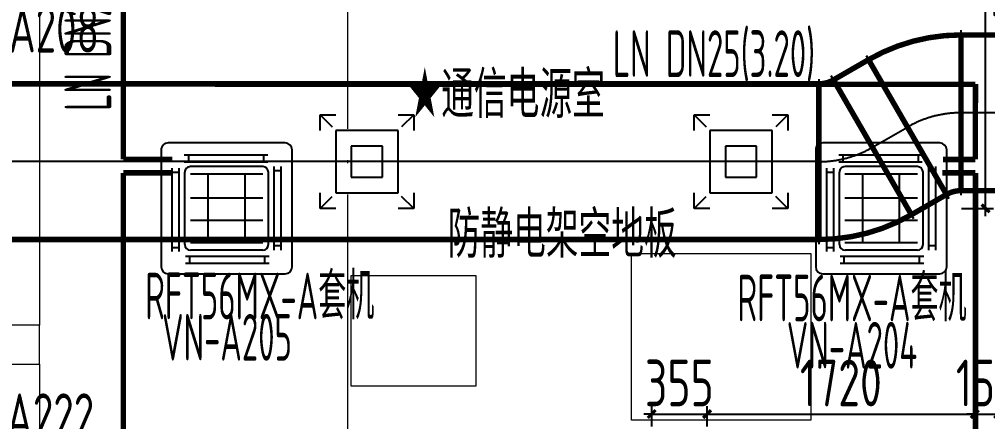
# Model space of a CAD drawing. Extents: x 4 to 13611208, y -605838 to 574722.
# Drawn here: x 13289792 to 13296005, y 200840 to 203423 of the extents above; entities that cross this region are included whole.
import ezdxf
from ezdxf.enums import TextEntityAlignment as Align

# ---------------------------------------------------------------- set-up
doc = ezdxf.new("R2010")
doc.units = 0
doc.header["$LTSCALE"] = 1000
doc.header["$MEASUREMENT"] = 0
for name, pattern in [('CENTER2', [28.575000000000003, 19.05, -3.175, 3.175, -3.175]), ('DASH', [0.35, 0.25, -0.1]), ('DOTE', [2.4200000000000004, 2, -0.2, 0.02, -0.2])]:
    doc.linetypes.add(name, pattern=pattern)
doc.layers.add('000通信设备', color=5, linetype='Continuous', lineweight=50)
doc.layers.add('建筑底图', color=8, linetype='Continuous', lineweight=13)
for name, color, linetype in [('DUCT-K-P标注', 7, 'Continuous'), ('DUCT-K-S中心线', 5, 'CENTER2'), ('DUCT-K-S法兰', 2, 'Continuous'), ('DUCT-K-S管', 40, 'Continuous'), ('DUCT-K-S管端线', 4, 'Continuous'), ('DUCT-K-S风口', 7, 'Continuous'), ('VRV-标注', 7, 'Continuous'), ('VRV-管线', 70, 'Continuous'), ('VRV-设备', 140, 'Continuous')]:
    doc.layers.add(name, color=color, linetype=linetype)
doc.styles.add('67', font='gbenor.shx', dxfattribs={"width": 0.7, "bigfont": 'hztxt.shx'})
doc.styles.add('C', font='HZTXT_E', dxfattribs={"width": 0.7, "bigfont": 'HZTXT'})
doc.styles.add('du', font='gbenor.shx', dxfattribs={"width": 0.8, "bigfont": 'hztxt.shx'})
doc.dimstyles.new('67', dxfattribs={"dimscale": 100, "dimtxt": 3, "dimasz": 0.5, "dimexe": 0.5, "dimexo": 2, "dimgap": 0.5, "dimtad": 2, "dimdec": 0, "dimrnd": 5, "dimzin": 0, "dimdsep": 46, "dimtxsty": 'du', "dimblk": 'ARCHTICK', "dimcen": 0, "dimdle": 0.5, "dimclrd": 256, "dimclre": 256, "dimclrt": 256, "dimazin": 0, "dimtfac": 1, "dimtdec": 0, "dimtix": 1, "dimtmove": 2, "dimatfit": 3, "dimfxl": 100, "dimtolj": 1, "dimtzin": 0, "dimlwd": -1, "dimlwe": -1, "dimarcsym": 0})

# ---------------------------------------------------------------- blocks, each defined once
blk = doc.blocks.new('_FZH')
blk.add_lwpolyline([(-0.5, -0.5), (0.5, -0.5), (0.5000000000000001, 0.5), (-0.4999999999999999, 0.5)], close=True)
blk = doc.blocks.new('信号设备')
at = {"layer": '000通信设备', "color": 0, "lineweight": 18, "ltscale": 0.5}
for points in [[(12236588.76169965, 25375.32948161254), (12236588.76169965, 24305.32948161254), (12235438.76169965, 24305.32948161161), (12235438.76169965, 25375.32948161161)], [(12233638.76169967, 25232.57569138333), (12233638.76169968, 24525.57569138333), (12234441.76169968, 24525.57569138909), (12234441.76169967, 25232.57569138909)]]:
    blk.add_lwpolyline(points, close=True, dxfattribs=at)
blk = doc.blocks.new('_ArchTick')
at = {"color": 0, "linetype": 'ByBlock', "const_width": 0.4}
blk.add_lwpolyline([(-0.5, -0.5), (0.5, 0.5)], dxfattribs=at)
blk = doc.blocks.new('*D2027')
at = {"layer": 'DUCT-K-P标注', "transparency": 16777216}
for p, q in [((13293849.50036913, 200809.5140521538), (13293849.50036913, 200938.2760399479)), ((13294204.70036913, 200809.5142596967), (13294204.70036913, 200938.2760399479)), ((13293849.50036913, 200888.2760399479), (13293799.50036913, 200888.2760399479)), ((13293849.50036913, 200888.2760399479), (13294204.70036913, 200888.2760399479)), ((13294204.70036913, 200888.2760399479), (13294254.70036913, 200888.2760399479))]:
    blk.add_line(p, q, dxfattribs=at)
at = {"layer": 'DUCT-K-P标注', "transparency": 16777216, "xscale": 50, "yscale": 50, "zscale": 50}
blk.add_blockref('_ArchTick', (13293849.50036913, 200888.2760399479), dxfattribs=at)
at = {"layer": 'DUCT-K-P标注', "transparency": 16777216, "xscale": 50, "yscale": 50, "zscale": 50, "rotation": 180}
blk.add_blockref('_ArchTick', (13294204.70036913, 200888.2760399479), dxfattribs=at)
at = {"layer": 'DUCT-K-P标注', "transparency": 16777216, "insert": (13294027.10036913, 201088.2760399479), "char_height": 300, "attachment_point": 5, "style": 'du'}
blk.add_mtext('\\A1;355', dxfattribs=at)
blk = doc.blocks.new('*D2028')
at = {"layer": 'DUCT-K-P标注', "transparency": 16777216}
for p, q in [((13294204.70036913, 200809.5142596967), (13294204.70036913, 200938.2760399479)), ((13295922.36626779, 200809.5142597736), (13295922.36626779, 200938.2760399479)), ((13294154.70036913, 200888.2760399479), (13295972.36626779, 200888.2760399479))]:
    blk.add_line(p, q, dxfattribs=at)
at = {"layer": 'DUCT-K-P标注', "transparency": 16777216, "xscale": 50, "yscale": 50, "zscale": 50, "rotation": 180}
blk.add_blockref('_ArchTick', (13294204.70036913, 200888.2760399479), dxfattribs=at)
at = {"layer": 'DUCT-K-P标注', "transparency": 16777216, "xscale": 50, "yscale": 50, "zscale": 50}
blk.add_blockref('_ArchTick', (13295922.36626779, 200888.2760399479), dxfattribs=at)
at = {"layer": 'DUCT-K-P标注', "transparency": 16777216, "insert": (13295063.53331846, 201088.2760399479), "char_height": 300, "attachment_point": 5, "style": 'du'}
blk.add_mtext('\\A1;1720', dxfattribs=at)
blk = doc.blocks.new('*D2029')
at = {"layer": 'DUCT-K-P标注', "transparency": 16777216}
for p, q in [((13295922.36626779, 200809.5142597736), (13295922.36626779, 200938.2760399479)), ((13296072.36656045, 200809.5142597736), (13296072.36656045, 200938.2760399479)), ((13295922.36626779, 200888.2760399479), (13295872.36626779, 200888.2760399479)), ((13295922.36626779, 200888.2760399479), (13296072.36656045, 200888.2760399479)), ((13296072.36656045, 200888.2760399479), (13296122.36656045, 200888.2760399479))]:
    blk.add_line(p, q, dxfattribs=at)
at = {"layer": 'DUCT-K-P标注', "transparency": 16777216, "xscale": 50, "yscale": 50, "zscale": 50}
blk.add_blockref('_ArchTick', (13295922.36626779, 200888.2760399479), dxfattribs=at)
at = {"layer": 'DUCT-K-P标注', "transparency": 16777216, "xscale": 50, "yscale": 50, "zscale": 50, "rotation": 180}
blk.add_blockref('_ArchTick', (13296072.36656045, 200888.2760399479), dxfattribs=at)
at = {"layer": 'DUCT-K-P标注', "transparency": 16777216, "insert": (13295997.36641412, 201088.2760399479), "char_height": 300, "attachment_point": 5, "style": 'du'}
blk.add_mtext('\\A1;150', dxfattribs=at)
blk = doc.blocks.new('*D2035')
at = {"layer": 'VRV-标注', "transparency": 16777216}
for p, q in [((13295836.53150494, 205209.5123766038), (13296041.93871981, 205209.5123766038)), ((13295991.93871981, 202159.5104280817), (13295991.93871981, 205259.5123766038)), ((13295836.53150494, 202209.5104280817), (13296041.93871981, 202209.5104280817))]:
    blk.add_line(p, q, dxfattribs=at)
at = {"layer": 'VRV-标注', "transparency": 16777216, "xscale": 50, "yscale": 50, "zscale": 50}
for p, rotation in [((13295991.93871981, 205209.5123766038), 90), ((13295991.93871981, 202209.5104280817), 270)]:
    blk.add_blockref('_ArchTick', p, dxfattribs=dict(at, rotation=rotation))
at = {"layer": 'VRV-标注', "transparency": 16777216, "insert": (13296191.93871981, 203709.5114023449), "char_height": 300, "attachment_point": 5, "rotation": 90, "style": 'du'}
blk.add_mtext('\\A1;3000', dxfattribs=at)
blk = doc.blocks.new('$风口$00000060')
for p, q in [((-299.9999999996071, 300.000000000131), (-199.9999999997381, 299.9999999998763)), ((-299.9999999998654, 200.0000000002619), (-299.9999999996071, 300.000000000131)), ((-299.9999999996071, 300.000000000131), (-222.7858342143918, 222.7858342143372)), ((199.9999999997381, 299.9999999995489), (299.9999999996071, 299.9999999998035)), ((299.9999999996071, 299.9999999998035), (222.7858342142099, 222.7858342141917)), ((299.9999999996071, 299.9999999998035), (299.9999999998654, 199.9999999999345)), ((-299.9999999994143, -299.9999999996071), (-299.9999999996726, -199.9999999997381)), ((-299.9999999994143, -299.9999999996071), (-222.7858342140134, -222.7858342139953)), ((299.9999999996071, -300.0000000001346), (222.7858342143918, -222.7858342143372)), ((299.9999999998654, -200.0000000002656), (299.9999999996071, -300.0000000001346)), ((-199.9999999995453, -299.9999999993524), (-299.9999999994143, -299.9999999996071)), ((299.9999999996071, -300.0000000001346), (199.9999999997381, -299.9999999998763))]:
    blk.add_line(p, q)
at = {"color": 0}
for p, q in [((-199.9999999997417, 199.9999999997381), (-199.9999999997417, -199.9999999997381)), ((199.9999999997381, 199.9999999997381), (-199.9999999997417, 199.9999999997381)), ((199.9999999997381, -199.9999999997381), (199.9999999997381, 199.9999999997381)), ((-99.99999999986903, 99.99999999986903), (-99.99999999986903, -99.99999999986903)), ((99.99999999986903, 99.99999999986903), (-99.99999999986903, 99.99999999986903)), ((99.99999999986903, -99.99999999986903), (99.99999999986903, 99.99999999986903)), ((-99.99999999986903, -99.99999999986903), (99.99999999986903, -99.99999999986903)), ((-199.9999999997417, -199.9999999997381), (199.9999999997381, -199.9999999997381))]:
    blk.add_line(p, q, dxfattribs=at)
blk = doc.blocks.new('$VRV_美的$00000060')
for p, q in [((-415.0000000000146, 370.8499999999858), (-415.0000000000146, -370.8499999999858)), ((370.849999999984, 415.0000000000091), (-370.8499999999913, 415.0000000000091)), ((415.0000000000073, 267.4544973232387), (415.0000000000073, 370.8499999999858)), ((-269.3150000000096, 348.7749999999742), (260.4849999999788, 348.7749999999742)), ((-242.8250000000189, 348.7749999999742), (-242.8250000000189, 304.6250000000091)), ((233.9949999999881, 348.7749999999742), (233.9949999999881, 304.6250000000091)), ((-344.3600000000006, -264.9000000000251), (-344.3600000000006, 264.8999999999633)), ((-300.2099999999773, -264.9000000000251), (-300.2099999999773, 264.8999999999633)), ((-269.3150000000096, 304.6250000000091), (260.4849999999788, 304.6250000000091)), ((-229.5800000000236, 264.8999999999633), (229.580000000009, 264.8999999999633)), ((300.20999999997, 273.7299999999796), (300.20999999997, -256.0700000000088)), ((344.3599999999933, 247.2399999999889), (300.20999999997, 247.2399999999889)), ((344.3599999999933, 273.7299999999796), (344.3599999999933, -256.0700000000088)), ((415, 170.2913998503736), (415.0000000000073, 267.4544973232387)), ((-344.3600000000006, 238.4099999999726), (-300.2099999999773, 238.4099999999726)), ((-264.9000000000306, 229.5799999999563), (-264.9000000000306, -229.5800000000181)), ((-230.0000000000073, 218.1009999999642), (229.9999999999927, 218.1009999999642)), ((-116.7066497317937, 218.1009999999678), (-116.7066497317937, -218.1010000000297)), ((116.7066497317792, 218.1009999999678), (116.7066497317792, -218.1010000000297)), ((264.900000000016, 229.5799999999563), (264.900000000016, -229.5800000000181)), ((415.0000000000073, -370.8499999999858), (415, 170.2913998503736)), ((-230.0000000000073, 76.82099999999446), (229.9999999999927, 76.82099999999446)), ((-230.0000000000073, -64.45900000003348), (229.9999999999927, -64.45900000003348)), ((-344.3600000000006, -238.4100000000344), (-300.2099999999773, -238.4100000000344)), ((-230.0000000000073, -218.101000000026), (229.9999999999927, -218.101000000026)), ((344.3599999999933, -229.5800000000181), (300.20999999997, -229.5800000000181)), ((269.3149999999951, -295.7949999999928), (-260.4849999999933, -295.7949999999928)), ((-233.9950000000026, -339.9450000000161), (-233.9950000000026, -295.7949999999928)), ((-229.5800000000236, -264.9000000000251), (229.580000000009, -264.9000000000251)), ((242.8250000000044, -339.9450000000161), (242.8250000000044, -295.7949999999928)), ((269.3149999999951, -339.9450000000161), (-260.4849999999933, -339.9450000000161)), ((-370.8499999999913, -415.0000000000091), (370.849999999984, -415.0000000000091))]:
    blk.add_line(p, q)
for centre, radius, start, end in [((-370.8499999999913, 370.8499999999858), 44.15000000002328, 90, 180), ((370.849999999984, 370.8499999999858), 44.15000000002328, 0, 90), ((-229.5800000000236, 229.5799999999563), 35.32, 90, 180), ((229.580000000009, 229.5799999999563), 35.32, 0, 90), ((-229.5800000000236, -229.5800000000181), 35.32, 180, 270), ((229.580000000009, -229.5800000000181), 35.32, 270, 0), ((-370.8499999999913, -370.8499999999858), 44.15000000002328, 180, 270), ((370.849999999984, -370.8499999999858), 44.15000000002328, 270, 0)]:
    blk.add_arc(centre, radius, start, end)

msp = doc.modelspace()

# ---------------------------------------------------------------- hatches: boundary and pattern name
at = {"layer": 'VRV-管线', "linetype": 'Continuous'}
for points in [[(13290622.58308436, 202437.4661003204), (13290622.58308435, 202454.9661), (13290605.0830843, 202454.9661001186)], [(13290622.58308436, 202437.4661003204), (13290605.08308435, 202437.4661), (13290605.0830843, 202454.9661001186)]]:
    msp.add_hatch(color=256, dxfattribs=at).paths.add_polyline_path(points)

# ---------------------------------------------------------------- linework, layer by layer
at = {"layer": 'DUCT-K-S中心线'}
for p, q in [((13295834.2714445, 202823.4520256122), (13295834.1714445, 202823.4520256122)), ((13296322.366205, 202823.4520256131), (13295834.4714445, 202823.4520256122)), ((13295266.04068027, 202601.6016235624), (13295490.79696923, 202731.3647275013)), ((13295491.05677685, 202731.5147275013), (13295490.97017431, 202731.4647275013)), ((13295265.78087264, 202601.4516235624), (13295265.86747519, 202601.5016235624)), ((13294922.366205, 202509.5143254514), (13289672.56620507, 202509.5143254074)), ((13294922.566205, 202509.5143254514), (13294922.666205, 202509.5143254514))]:
    msp.add_line(p, q, dxfattribs=at)
for centre, radius, start, end in [((13295834.1714445, 202137.2226903235), 686.2293352886918, 90.00000000031103, 120.0000000007486), ((13294922.66620499, 203195.7436607467), 686.2293352952984, 270.0000000004666, 300.0000000006075)]:
    msp.add_arc(centre, radius, start, end, dxfattribs=at)
at = {"layer": 'DUCT-K-S法兰'}
for p, q in [((13295834.3714445, 202293.4520256122), (13295834.3714445, 203353.4520256122)), ((13295225.88357247, 203190.4081919088), (13295755.88357107, 202272.4212630937)), ((13294922.466205, 203039.5143254514), (13294922.466205, 201979.5143254514)), ((13295530.95407703, 202142.5581591548), (13295000.95407842, 203060.5450879699))]:
    msp.add_line(p, q, dxfattribs=at)
at = {"layer": 'DUCT-K-S法兰', "color": 18, "true_color": 0x000000}
for p in [(13295834.2714445, 202823.4520256122, 4400), (13295834.4714445, 202823.4520256122, 4400), (13295490.79696923, 202731.3647275013, 4400), (13295490.97017431, 202731.4647275013, 4400), (13295265.86747519, 202601.5016235624, 4400), (13295266.04068027, 202601.6016235624, 4400), (13294922.366205, 202509.5143254514, 4400), (13294922.566205, 202509.5143254514, 4400)]:
    msp.add_point(p, dxfattribs=at)
at = {"layer": 'DUCT-K-S管', "const_width": 35}
for points in [[(13295834.1714445, 203323.4520256122, 0.1316524975863849), (13295241.05677685, 203164.527429392)], [(13294922.66620499, 203009.5143254514, 0.1316524975935145), (13295015.78087264, 203034.4643254534)], [(13295834.1714445, 202323.4520256122, 0.1316524975884665), (13295741.05677686, 202298.5020256111)], [(13294922.666205, 202009.5143254514, 0.1316524975871341), (13295515.78087265, 202168.4389216716)]]:
    msp.add_lwpolyline(points, format="xyb", dxfattribs=at)
for points in [[(13295834.2714445, 203323.4520256122), (13295834.1714445, 203323.4520256122)], [(13296322.366205, 203323.4520256131), (13295834.4714445, 203323.4520256122)], [(13295834.4714445, 203323.4520256122), (13295834.4714445, 202323.4520256122)], [(13295240.79696922, 203164.3774293898), (13295016.04068026, 203034.6143254509)], [(13295740.79696923, 202298.3520256128), (13295240.79696922, 203164.3774293898)], [(13295241.05677685, 203164.5274293918), (13295240.97017431, 203164.4774293918)], [(13295015.86747518, 203034.5143254529), (13295015.78087264, 203034.4643254529)], [(13295016.04068026, 203034.6143254509), (13295516.04068027, 202168.5889216738)], [(13294922.36620499, 203009.5143254514), (13289672.56620506, 203009.5143254074)], [(13294922.366205, 202009.5143254514), (13294922.36620499, 203009.5143254514)], [(13294922.66620499, 203009.5143254514), (13294922.56620499, 203009.5143254514)], [(13295516.04068027, 202168.5889216738), (13295740.79696923, 202298.3520256128)], [(13295740.97017431, 202298.4520256108), (13295741.05677686, 202298.5020256108)], [(13295834.1714445, 202323.4520256122), (13295834.2714445, 202323.4520256122)], [(13295834.4714445, 202323.4520256122), (13296322.366205, 202323.4520256131)], [(13295515.78087265, 202168.4389216719), (13295515.86747519, 202168.4889216718)], [(13289672.56620507, 202009.5143254074), (13294922.366205, 202009.5143254514)], [(13294922.566205, 202009.5143254514), (13294922.666205, 202009.5143254514)]]:
    msp.add_lwpolyline(points, dxfattribs=at)
at = {"layer": 'DUCT-K-S管', "color": 18, "true_color": 0x000000}
for p in [(13295834.2714445, 202823.4520256122, 4400), (13295490.97017431, 202731.4647275013, 4400), (13295265.86747519, 202601.5016235624, 4400), (13294922.566205, 202509.5143254514, 4400)]:
    msp.add_point(p, dxfattribs=at)
at = {"layer": 'DUCT-K-S管端线'}
for p, q in [((13295834.2714445, 203323.4520256122), (13295834.2714445, 202323.4520256122)), ((13295240.97017431, 203164.4774293918), (13295740.97017431, 202298.4520256108)), ((13295515.86747519, 202168.4889216718), (13295015.86747518, 203034.5143254529)), ((13294922.566205, 202009.5143254514), (13294922.56620499, 203009.5143254514))]:
    msp.add_line(p, q, dxfattribs=at)
at = {"layer": 'VRV-管线', "linetype": 'DASH', "const_width": 35, "elevation": 2500}
for points in [[(13290459.34459272, 203007.7019740085), (13290459.34459272, 205115.3898140139)], [(13295927.02346664, 203006.4376047658), (13290459.34459272, 203007.7019740085)], [(13290459.53849188, 202523.4322233098), (13290459.34459272, 203007.7019740085)], [(13295926.51461777, 202523.494850036), (13295927.02479884, 203007.7019740085)], [(13290459.34459272, 202523.4321456735), (13290773.85728934, 202523.5580749681)], [(13295717.88874068, 202523.3691810262), (13295927.02479884, 202523.4951103208)]]:
    msp.add_lwpolyline(points, dxfattribs=at)
at = {"layer": 'VRV-管线', "linetype": 'Continuous', "const_width": 35, "elevation": 2500}
for points in [[(13290459.34459272, 202437.4661), (13290773.85728934, 202437.4661)], [(13290459.34459272, 196509.5146913319), (13290459.34459272, 202437.4661)], [(13295715.16045472, 202437.4661), (13295927.02479884, 202437.4661)], [(13295927.02479884, 196509.5146913319), (13295927.02479884, 202437.4661)]]:
    msp.add_lwpolyline(points, dxfattribs=at)
at = {"layer": '建筑底图', "color": 8, "linetype": 'DOTE'}
msp.add_line((13291897.36620496, 209559.5146856282), (13291897.36620496, 180083.0282935039), dxfattribs=at)
at = {"layer": '建筑底图'}
for p, q in [((13289922.36620496, 205209.5123766038), (13289922.36620491, 201459.5146875)), ((13289922.36620494, 201209.5146875), (13289922.36620487, 197459.5146855345))]:
    msp.add_line(p, q, dxfattribs=at)

# ---------------------------------------------------------------- block references
at = {"layer": 'DUCT-K-S风口'}
for p in [(13292022.36620498, 202509.5143254822, 3900), (13294422.36620498, 202509.5143254569, 3900)]:
    msp.add_blockref('$风口$00000060', p, dxfattribs=at)
at = {"layer": 'VRV-设备', "xscale": 1.012048192771058, "yscale": 1.012048192771058, "zscale": 0.9999999999565218, "rotation": 180}
for p in [(13291122.36620501, 202209.5104281172, 2500), (13295322.36620501, 202209.5104280817, 2500)]:
    msp.add_blockref('$VRV_美的$00000060', p, dxfattribs=at)
at = {"layer": '建筑底图'}
msp.add_blockref('信号设备', (1058281.324922647, 176544.4932145523), dxfattribs=at)
at = {"layer": '建筑底图', "xscale": 250, "yscale": 250, "zscale": 250, "rotation": 270}
msp.add_blockref('_FZH', (13289797.36620501, 201334.5146857589), dxfattribs=at)

# ---------------------------------------------------------------- texts
at = {"layer": 'DUCT-K-P标注', "style": '67', "width": 0.75}
for s, p in [('AFHF-A208', (13288980.69673062, 203210.1724209338, 12700)), ('AFHF-A222', (13288963.19265445, 200721.285020238, 12760))]:
    msp.add_text(s, height=300, dxfattribs=at).set_placement(p)
at = {"layer": 'VRV-标注', "style": '67', "width": 0.6}
msp.add_text('LN DN25', height=300, rotation=90, dxfattribs=at).set_placement((13290231.61964761, 203245.9625832873, 2500), align=Align.MIDDLE_CENTER)
for s, p in [('LN DN25(3.20)', (13294249.4472631, 203203.0286243893, 2500)), ('RFT56MX-A套机', (13291334.74250934, 201646.8590449924, -5450.000000000931)), ('RFT56MX-A套机', (13295134.79986783, 201634.0674893609, -5450.000000000931)), ('VN-A205', (13291124.55483213, 201381.4327051983, -1150)), ('VN-A204', (13295134.8351661, 201330.3536561955, -1150))]:
    msp.add_text(s, height=300, dxfattribs=at).set_placement(p, align=Align.MIDDLE_CENTER)
at = {"layer": '建筑底图', "style": 'C', "width": 0.7}
for s, p in [('★通信电源室', (13292288.77255335, 202790.0844126656)), ('防静电架空地板', (13292540.11113602, 201892.44661739))]:
    msp.add_text(s, height=300, dxfattribs=at).set_placement(p)

# ---------------------------------------------------------------- dimensions: what is measured, and where the dimension line sits
at = {"layer": 'DUCT-K-P标注'}
for base, p1, p2, picture, middle in [((13294204.70036913, 200888.2760399479), (13293849.50036913, 200609.5140521538, 4400), (13294204.70036913, 200609.5142596967, 4315), '*D2027', (13294027.10036913, 201088.2760399479)), ((13295922.36626779, 200888.2760399479), (13294204.70036913, 200609.5142596967, 4315), (13295922.36626779, 200609.5142597736, 4315), '*D2028', (13295063.53331846, 201088.2760399479)), ((13296072.36656045, 200888.2760399479), (13295922.36626779, 200609.5142597736, 4315), (13296072.36656045, 200609.5142597736, 4315), '*D2029', (13295997.36641412, 201088.2760399479))]:
    dim = msp.add_linear_dim(base=base, p1=p1, p2=p2, dimstyle='67', dxfattribs=at)
    dim.commit()
    dim.dimension.update_dxf_attribs({"geometry": picture, "text_midpoint": middle})
at = {"layer": 'VRV-标注'}
dim = msp.add_linear_dim(base=(13295991.93871981, 205209.5123766038), p1=(13295636.53150494, 202209.5104280817, 2500), p2=(13295636.53150494, 205209.5123766038), angle=90, dimstyle='67', dxfattribs=at)
dim.commit()
dim.dimension.update_dxf_attribs({"geometry": '*D2035', "text_midpoint": (13296191.93871981, 203709.5114023449)})

doc.saveas('drawing.dxf')
